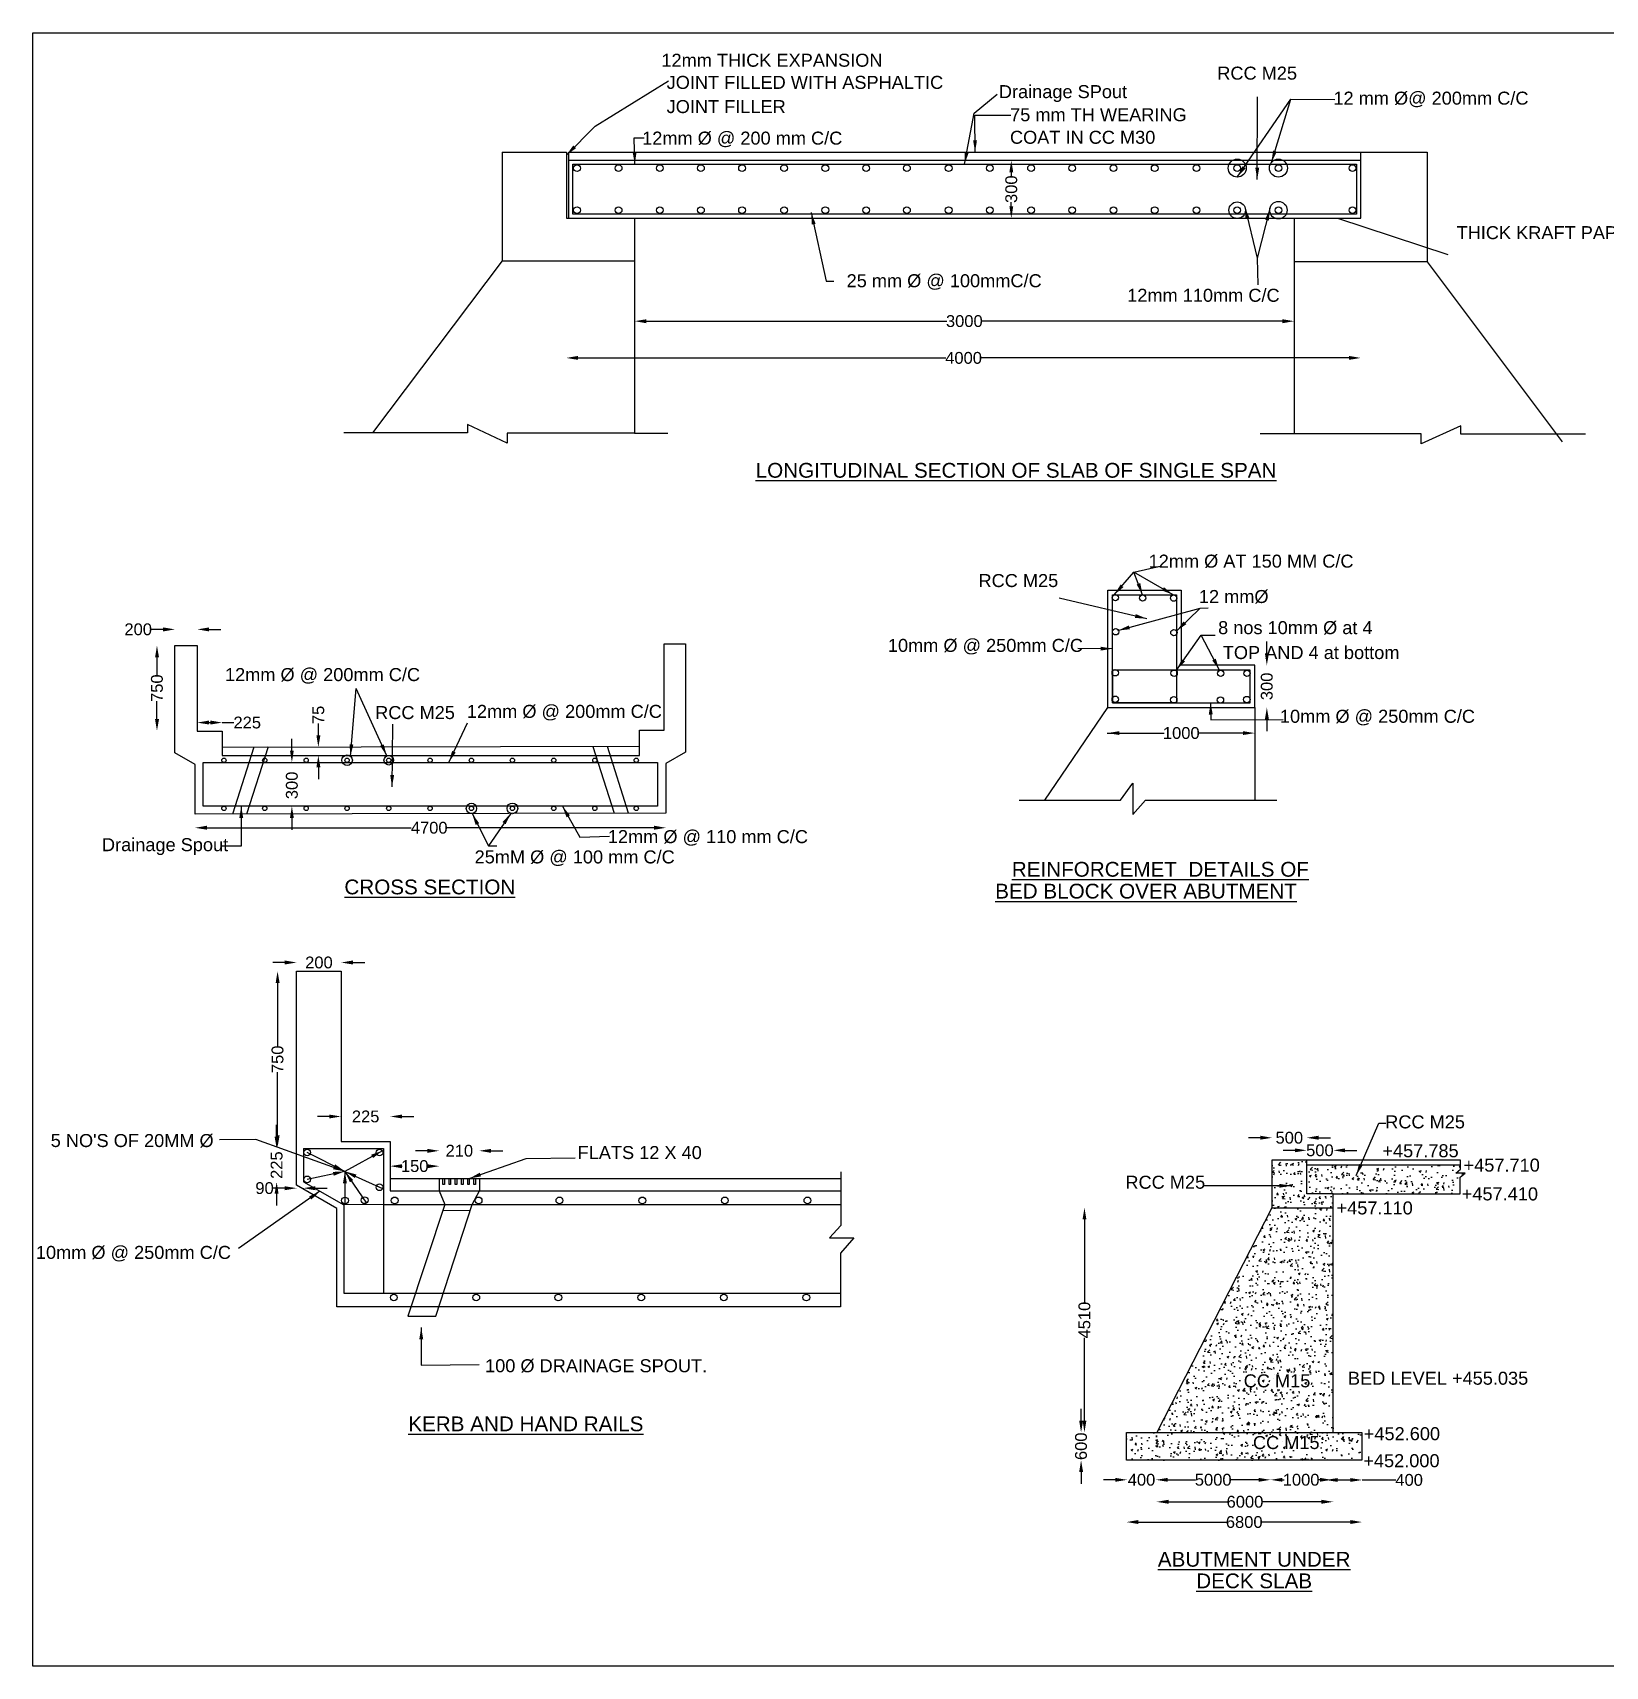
# Model space of a CAD drawing. Header units: millimetres. Extents: x 2141134 to 2157299, y 45615656 to 45626713.
# Drawn here: x 2141134 to 2151775, y 45615656 to 45626713 of the extents above; entities that cross this region are included whole.
import ezdxf

# ---------------------------------------------------------------- set-up
doc = ezdxf.new("R2010")
doc.units = ezdxf.units.MM
doc.header["$MEASUREMENT"] = 0
for name, color, linetype in [('DIMENSION', 7, 'Continuous'), ('DRAWING', 2, 'Continuous'), ('TEXT', 7, 'Continuous')]:
    doc.layers.add(name, color=color, linetype=linetype)
doc.styles.get("Standard").update_dxf_attribs({"font": 'arial.ttf', "height": 80})
doc.dimstyles.get("Standard").update_dxf_attribs({"dimtxt": 80, "dimasz": 80, "dimexe": 0.18, "dimexo": 0.0625, "dimgap": 0.09, "dimtad": 0, "dimdec": 0, "dimzin": 0, "dimdsep": 46, "dimtxsty": 'Standard', "dimcen": 0.09, "dimse1": 1, "dimse2": 1, "dimadec": 0, "dimazin": 0, "dimtfac": 1, "dimtdec": 0, "dimtofl": 0, "dimtmove": 0, "dimatfit": 3, "dimfxl": 1, "dimtolj": 1, "dimtzin": 0, "dimarcsym": 0})
pattern_1 = [(50, (0, 0), (143.45203652, -12.550427), [15, -165]), (355, (0, 0), (-27.7502667, 150.43842674), [12, -132]), (100.4514, (11.95, -1.05), (115.70187634, 137.8879084), [12.748038, -140.2284224]), (46.1842, (0, 40), (213.4482097, -33.1038029), [22.5, -247.5]), (96.6356, (17.79, 37.24), (186.9325411, 194.8235742), [19.1220576, -210.3426]), (351.1842, (0, 40), (186.932389, 194.8237202), [18, -198]), (21, (20, 30), (119.38141042, -80.52377813), [15, -165]), (326, (20, 30), (48.6630664, 145.030009), [12, -132]), (71.4514, (29.95, 23.29), (168.0445257, 64.50609934), [12.748038, -140.2284224]), (37.5, (0, 0), (2.431971063, 66.578770766), [0, -130.4, 0, -134, 0, -132.5]), (7.5, (0, 0), (52.61390749, 78.88234238), [0, -76.4, 0, -127.4, 0, -50.5]), (327.5, (-44.6, 0), (106.764487234, -4.51097435), [0, -50, 0, -156, 0, -207]), (317.5, (-64.6, 0), (116.63723387, 20.02099647), [0, -65, 0, -103.6, 0, -147])]

# ---------------------------------------------------------------- blocks, each defined once
blk = doc.blocks.new('*D54')
at = {"layer": 'Defpoints', "color": 0, "transparency": 16777216}
for p in [(2145207, 45625457), (2149670, 45625457), (2149670, 45624760)]:
    blk.add_point(p, dxfattribs=at)
at = {"layer": 'DIMENSION', "color": 0, "lineweight": -2, "transparency": 16777216}
for p, q in [((2145287, 45624760), (2147319, 45624760)), ((2149590, 45624760), (2147558, 45624760))]:
    blk.add_line(p, q, dxfattribs=at)
at = {"layer": 'DIMENSION', "color": 0, "transparency": 16777216}
for points in [[(2145287, 45624773), (2145287, 45624746), (2145207, 45624760)], [(2149590, 45624773), (2149590, 45624746), (2149670, 45624760)]]:
    blk.add_solid(points, dxfattribs=at)
at = {"layer": 'DIMENSION', "color": 0, "transparency": 16777216, "insert": (2147438, 45624760), "char_height": 80, "attachment_point": 5}
blk.add_mtext('\\A1;3000', dxfattribs=at)
blk = doc.blocks.new('*D55')
at = {"layer": 'Defpoints', "color": 0, "transparency": 16777216}
for p in [(2144745, 45625457), (2150120, 45625457), (2144745, 45624511)]:
    blk.add_point(p, dxfattribs=at)
at = {"layer": 'DIMENSION', "color": 0, "lineweight": -2, "transparency": 16777216}
for p, q in [((2144825, 45624511), (2147312, 45624511)), ((2150040, 45624511), (2147554, 45624511))]:
    blk.add_line(p, q, dxfattribs=at)
at = {"layer": 'DIMENSION', "color": 0, "transparency": 16777216}
for points in [[(2144825, 45624525), (2144825, 45624498), (2144745, 45624511)], [(2150040, 45624525), (2150040, 45624498), (2150120, 45624511)]]:
    blk.add_solid(points, dxfattribs=at)
at = {"layer": 'DIMENSION', "color": 0, "transparency": 16777216, "insert": (2147433, 45624511), "char_height": 80, "attachment_point": 5}
blk.add_mtext('\\A1;4000', dxfattribs=at)
blk = doc.blocks.new('*D56')
at = {"layer": 'Defpoints', "color": 0, "transparency": 16777216}
for p in [(2148407, 45622145), (2149404, 45622145), (2148407, 45621972)]:
    blk.add_point(p, dxfattribs=at)
at = {"layer": 'DIMENSION', "color": 0, "lineweight": -2, "transparency": 16777216}
for p, q in [((2148487, 45621972), (2148790, 45621972)), ((2149324, 45621972), (2149021, 45621972))]:
    blk.add_line(p, q, dxfattribs=at)
at = {"layer": 'DIMENSION', "color": 0, "transparency": 16777216}
for points in [[(2148487, 45621985), (2148487, 45621959), (2148407, 45621972)], [(2149324, 45621985), (2149324, 45621959), (2149404, 45621972)]]:
    blk.add_solid(points, dxfattribs=at)
at = {"layer": 'DIMENSION', "color": 0, "transparency": 16777216, "insert": (2148906, 45621972), "char_height": 80, "attachment_point": 5}
blk.add_mtext('\\A1;1000', dxfattribs=at)
blk = doc.blocks.new('*D57')
at = {"layer": 'Defpoints', "color": 0, "transparency": 16777216}
for p in [(2149404, 45622431), (2149404, 45622145), (2149485, 45622145)]:
    blk.add_point(p, dxfattribs=at)
at = {"layer": 'DIMENSION', "color": 0, "lineweight": -2, "transparency": 16777216}
for p, q in [((2149485, 45622511), (2149485, 45622591)), ((2149485, 45622065), (2149485, 45621985))]:
    blk.add_line(p, q, dxfattribs=at)
at = {"layer": 'DIMENSION', "color": 0, "transparency": 16777216}
for points in [[(2149472, 45622511), (2149499, 45622511), (2149485, 45622431)], [(2149472, 45622065), (2149499, 45622065), (2149485, 45622145)]]:
    blk.add_solid(points, dxfattribs=at)
at = {"layer": 'DIMENSION', "color": 0, "transparency": 16777216, "insert": (2149485, 45622288), "char_height": 80, "attachment_point": 5, "rotation": 90}
blk.add_mtext('\\A1;300', dxfattribs=at)
blk = doc.blocks.new('*D58')
at = {"layer": 'Defpoints', "color": 0, "transparency": 16777216}
for p in [(2142097, 45622674), (2142097, 45622564), (2142248, 45622564)]:
    blk.add_point(p, dxfattribs=at)
at = {"layer": 'DIMENSION', "color": 0, "lineweight": -2, "transparency": 16777216}
for p, q in [((2142017, 45622674), (2141937, 45622674)), ((2142328, 45622674), (2142408, 45622674))]:
    blk.add_line(p, q, dxfattribs=at)
at = {"layer": 'DIMENSION', "color": 0, "transparency": 16777216}
for points in [[(2142017, 45622687), (2142017, 45622660), (2142097, 45622674)], [(2142328, 45622687), (2142328, 45622660), (2142248, 45622674)]]:
    blk.add_solid(points, dxfattribs=at)
at = {"layer": 'DIMENSION', "color": 0, "transparency": 16777216, "insert": (2141848, 45622674), "char_height": 80, "attachment_point": 5}
blk.add_mtext('\\A1;200', dxfattribs=at)
blk = doc.blocks.new('*D59')
at = {"layer": 'Defpoints', "color": 0, "transparency": 16777216}
for p in [(2142097, 45622564), (2141975, 45621987), (2142097, 45621987)]:
    blk.add_point(p, dxfattribs=at)
at = {"layer": 'DIMENSION', "color": 0, "lineweight": -2, "transparency": 16777216}
for p, q in [((2141975, 45622484), (2141975, 45622364)), ((2141975, 45622067), (2141975, 45622188))]:
    blk.add_line(p, q, dxfattribs=at)
at = {"layer": 'DIMENSION', "color": 0, "transparency": 16777216}
for points in [[(2141962, 45622484), (2141989, 45622484), (2141975, 45622564)], [(2141962, 45622067), (2141989, 45622067), (2141975, 45621987)]]:
    blk.add_solid(points, dxfattribs=at)
at = {"layer": 'DIMENSION', "color": 0, "transparency": 16777216, "insert": (2141975, 45622276), "char_height": 80, "attachment_point": 5, "rotation": 90}
blk.add_mtext('\\A1;750', dxfattribs=at)
blk = doc.blocks.new('*D60')
at = {"layer": 'Defpoints', "color": 0, "transparency": 16777216}
for p in [(2142248, 45621984), (2142416, 45622043), (2142416, 45621984)]:
    blk.add_point(p, dxfattribs=at)
at = {"layer": 'DIMENSION', "color": 0, "lineweight": -2, "transparency": 16777216}
for p, q in [((2142328, 45622043), (2142336, 45622043)), ((2142416, 45622043), (2142496, 45622043))]:
    blk.add_line(p, q, dxfattribs=at)
at = {"layer": 'DIMENSION', "color": 0, "transparency": 16777216}
for points in [[(2142328, 45622057), (2142328, 45622030), (2142248, 45622043)], [(2142336, 45622057), (2142336, 45622030), (2142416, 45622043)]]:
    blk.add_solid(points, dxfattribs=at)
at = {"layer": 'DIMENSION', "color": 0, "transparency": 16777216, "insert": (2142586, 45622043), "char_height": 80, "attachment_point": 5}
blk.add_mtext('\\A1;225', dxfattribs=at)
blk = doc.blocks.new('*D61')
at = {"layer": 'Defpoints', "color": 0, "transparency": 16777216}
for p in [(2142288, 45621774), (2142288, 45621478), (2142888, 45621478)]:
    blk.add_point(p, dxfattribs=at)
at = {"layer": 'DIMENSION', "color": 0, "lineweight": -2, "transparency": 16777216}
for p, q in [((2142888, 45621854), (2142888, 45621934)), ((2142888, 45621398), (2142888, 45621318))]:
    blk.add_line(p, q, dxfattribs=at)
at = {"layer": 'DIMENSION', "color": 0, "transparency": 16777216}
for points in [[(2142875, 45621854), (2142901, 45621854), (2142888, 45621774)], [(2142875, 45621398), (2142901, 45621398), (2142888, 45621478)]]:
    blk.add_solid(points, dxfattribs=at)
at = {"layer": 'DIMENSION', "color": 0, "transparency": 16777216, "insert": (2142888, 45621618), "char_height": 80, "attachment_point": 5, "rotation": 90}
blk.add_mtext('\\A1;300', dxfattribs=at)
blk = doc.blocks.new('*D62')
at = {"layer": 'Defpoints', "color": 0, "transparency": 16777216}
for p in [(2142416, 45621877), (2143067, 45621877), (2142416, 45621820)]:
    blk.add_point(p, dxfattribs=at)
at = {"layer": 'DIMENSION', "color": 0, "lineweight": -2, "transparency": 16777216}
for p, q in [((2143067, 45621957), (2143067, 45622037)), ((2143067, 45621740), (2143067, 45621660))]:
    blk.add_line(p, q, dxfattribs=at)
at = {"layer": 'DIMENSION', "color": 0, "transparency": 16777216}
for points in [[(2143054, 45621957), (2143081, 45621957), (2143067, 45621877)], [(2143054, 45621740), (2143081, 45621740), (2143067, 45621820)]]:
    blk.add_solid(points, dxfattribs=at)
at = {"layer": 'DIMENSION', "color": 0, "transparency": 16777216, "insert": (2143067, 45622095), "char_height": 80, "attachment_point": 5, "rotation": 90}
blk.add_mtext('\\A1;75', dxfattribs=at)
blk = doc.blocks.new('*D63')
at = {"layer": 'Defpoints', "color": 0, "transparency": 16777216}
for p in [(2142233, 45621423), (2145419, 45621431), (2145419, 45621331)]:
    blk.add_point(p, dxfattribs=at)
at = {"layer": 'DIMENSION', "color": 0, "lineweight": -2, "transparency": 16777216}
for p, q in [((2142313, 45621331), (2143696, 45621331)), ((2145339, 45621331), (2143938, 45621331))]:
    blk.add_line(p, q, dxfattribs=at)
at = {"layer": 'DIMENSION', "color": 0, "transparency": 16777216}
for points in [[(2142313, 45621345), (2142313, 45621318), (2142233, 45621331)], [(2145339, 45621345), (2145339, 45621318), (2145419, 45621331)]]:
    blk.add_solid(points, dxfattribs=at)
at = {"layer": 'DIMENSION', "color": 0, "transparency": 16777216, "insert": (2143817, 45621331), "char_height": 80, "attachment_point": 5}
blk.add_mtext('\\A1;4700', dxfattribs=at)
blk = doc.blocks.new('*D64')
at = {"layer": 'Defpoints', "color": 0, "transparency": 16777216}
for p in [(2142920, 45620419), (2142920, 45620360), (2143221, 45620360)]:
    blk.add_point(p, dxfattribs=at)
at = {"layer": 'DIMENSION', "color": 0, "lineweight": -2, "transparency": 16777216}
for p, q in [((2142840, 45620419), (2142760, 45620419)), ((2143301, 45620419), (2143381, 45620419))]:
    blk.add_line(p, q, dxfattribs=at)
at = {"layer": 'DIMENSION', "color": 0, "transparency": 16777216}
for points in [[(2142840, 45620433), (2142840, 45620406), (2142920, 45620419)], [(2143301, 45620433), (2143301, 45620406), (2143221, 45620419)]]:
    blk.add_solid(points, dxfattribs=at)
at = {"layer": 'DIMENSION', "color": 0, "transparency": 16777216, "insert": (2143071, 45620419), "char_height": 80, "attachment_point": 5}
blk.add_mtext('\\A1;200', dxfattribs=at)
blk = doc.blocks.new('*D65')
at = {"layer": 'Defpoints', "color": 0, "transparency": 16777216}
for p in [(2142920, 45620360), (2142791, 45619169), (2142920, 45619169)]:
    blk.add_point(p, dxfattribs=at)
at = {"layer": 'DIMENSION', "color": 0, "lineweight": -2, "transparency": 16777216}
for p, q in [((2142791, 45620280), (2142791, 45619852)), ((2142791, 45619249), (2142791, 45619676))]:
    blk.add_line(p, q, dxfattribs=at)
at = {"layer": 'DIMENSION', "color": 0, "transparency": 16777216}
for points in [[(2142778, 45620280), (2142805, 45620280), (2142791, 45620360)], [(2142778, 45619249), (2142805, 45619249), (2142791, 45619169)]]:
    blk.add_solid(points, dxfattribs=at)
at = {"layer": 'DIMENSION', "color": 0, "transparency": 16777216, "insert": (2142791, 45619764), "char_height": 80, "attachment_point": 5, "rotation": 90}
blk.add_mtext('\\A1;750', dxfattribs=at)
blk = doc.blocks.new('*D66')
at = {"layer": 'Defpoints', "color": 0, "transparency": 16777216}
for p in [(2143553, 45619377), (2143221, 45619207), (2143553, 45619207)]:
    blk.add_point(p, dxfattribs=at)
at = {"layer": 'DIMENSION', "color": 0, "lineweight": -2, "transparency": 16777216}
for p, q in [((2143141, 45619377), (2143061, 45619377)), ((2143633, 45619377), (2143713, 45619377))]:
    blk.add_line(p, q, dxfattribs=at)
at = {"layer": 'DIMENSION', "color": 0, "transparency": 16777216}
for points in [[(2143141, 45619390), (2143141, 45619364), (2143221, 45619377)], [(2143633, 45619390), (2143633, 45619364), (2143553, 45619377)]]:
    blk.add_solid(points, dxfattribs=at)
at = {"layer": 'DIMENSION', "color": 0, "transparency": 16777216, "insert": (2143387, 45619377), "char_height": 80, "attachment_point": 5}
blk.add_mtext('\\A1;225', dxfattribs=at)
blk = doc.blocks.new('*D67')
at = {"layer": 'Defpoints', "color": 0, "transparency": 16777216}
for p in [(2142966, 45619161), (2142785, 45618934), (2142966, 45618934)]:
    blk.add_point(p, dxfattribs=at)
at = {"layer": 'DIMENSION', "color": 0, "lineweight": -2, "transparency": 16777216}
for p, q in [((2142785, 45619241), (2142785, 45619321)), ((2142785, 45618854), (2142785, 45618774))]:
    blk.add_line(p, q, dxfattribs=at)
at = {"layer": 'DIMENSION', "color": 0, "transparency": 16777216}
for points in [[(2142771, 45619241), (2142798, 45619241), (2142785, 45619161)], [(2142771, 45618854), (2142798, 45618854), (2142785, 45618934)]]:
    blk.add_solid(points, dxfattribs=at)
at = {"layer": 'DIMENSION', "color": 0, "transparency": 16777216, "insert": (2142785, 45619048), "char_height": 80, "attachment_point": 5, "rotation": 90}
blk.add_mtext('\\A1;225', dxfattribs=at)
blk = doc.blocks.new('*D68')
at = {"layer": 'Defpoints', "color": 0, "transparency": 16777216}
for p in [(2142920, 45618934), (2142920, 45618892), (2142966, 45618934)]:
    blk.add_point(p, dxfattribs=at)
at = {"layer": 'DIMENSION', "color": 0, "lineweight": -2, "transparency": 16777216}
for p, q in [((2142840, 45618892), (2142760, 45618892)), ((2143046, 45618892), (2143126, 45618892))]:
    blk.add_line(p, q, dxfattribs=at)
at = {"layer": 'DIMENSION', "color": 0, "transparency": 16777216}
for points in [[(2142840, 45618905), (2142840, 45618878), (2142920, 45618892)], [(2143046, 45618905), (2143046, 45618878), (2142966, 45618892)]]:
    blk.add_solid(points, dxfattribs=at)
at = {"layer": 'DIMENSION', "color": 0, "transparency": 16777216, "insert": (2142703, 45618892), "char_height": 80, "attachment_point": 5}
blk.add_mtext('\\A1;90', dxfattribs=at)
blk = doc.blocks.new('*D69')
at = {"layer": 'Defpoints', "color": 0, "transparency": 16777216}
for p in [(2144156, 45619145), (2143885, 45618958), (2144156, 45618958)]:
    blk.add_point(p, dxfattribs=at)
at = {"layer": 'DIMENSION', "color": 0, "lineweight": -2, "transparency": 16777216}
for p, q in [((2143805, 45619145), (2143725, 45619145)), ((2144236, 45619145), (2144316, 45619145))]:
    blk.add_line(p, q, dxfattribs=at)
at = {"layer": 'DIMENSION', "color": 0, "transparency": 16777216}
for points in [[(2143805, 45619158), (2143805, 45619131), (2143885, 45619145)], [(2144236, 45619158), (2144236, 45619131), (2144156, 45619145)]]:
    blk.add_solid(points, dxfattribs=at)
at = {"layer": 'DIMENSION', "color": 0, "transparency": 16777216, "insert": (2144021, 45619145), "char_height": 80, "attachment_point": 5}
blk.add_mtext('\\A1;210', dxfattribs=at)
blk = doc.blocks.new('*D70')
at = {"layer": 'Defpoints', "color": 0, "transparency": 16777216}
for p in [(2143553, 45619041), (2143553, 45618958), (2143885, 45618958)]:
    blk.add_point(p, dxfattribs=at)
at = {"layer": 'DIMENSION', "color": 0, "lineweight": -2, "transparency": 16777216}
for p, q in [((2143633, 45619041), (2143635, 45619041)), ((2143805, 45619041), (2143804, 45619041))]:
    blk.add_line(p, q, dxfattribs=at)
at = {"layer": 'DIMENSION', "color": 0, "transparency": 16777216}
for points in [[(2143633, 45619054), (2143633, 45619027), (2143553, 45619041)], [(2143805, 45619054), (2143805, 45619027), (2143885, 45619041)]]:
    blk.add_solid(points, dxfattribs=at)
at = {"layer": 'DIMENSION', "color": 0, "transparency": 16777216, "insert": (2143719, 45619041), "char_height": 80, "attachment_point": 5}
blk.add_mtext('\\A1;150', dxfattribs=at)
blk = doc.blocks.new('*D71')
at = {"layer": 'Defpoints', "color": 0, "transparency": 16777216}
for p in [(2149520, 45619233), (2149520, 45619081), (2149755, 45619081)]:
    blk.add_point(p, dxfattribs=at)
at = {"layer": 'DIMENSION', "color": 0, "lineweight": -2, "transparency": 16777216}
for p, q in [((2149440, 45619233), (2149360, 45619233)), ((2149835, 45619233), (2149915, 45619233))]:
    blk.add_line(p, q, dxfattribs=at)
at = {"layer": 'DIMENSION', "color": 0, "transparency": 16777216}
for points in [[(2149440, 45619247), (2149440, 45619220), (2149520, 45619233)], [(2149835, 45619247), (2149835, 45619220), (2149755, 45619233)]]:
    blk.add_solid(points, dxfattribs=at)
at = {"layer": 'DIMENSION', "color": 0, "transparency": 16777216, "insert": (2149637, 45619233), "char_height": 80, "attachment_point": 5}
blk.add_mtext('\\A1;500', dxfattribs=at)
blk = doc.blocks.new('*D72')
at = {"layer": 'Defpoints', "color": 0, "transparency": 16777216}
for p in [(2149934, 45619148), (2149755, 45618853), (2149934, 45618853)]:
    blk.add_point(p, dxfattribs=at)
at = {"layer": 'DIMENSION', "color": 0, "lineweight": -2, "transparency": 16777216}
for p, q in [((2149675, 45619148), (2149595, 45619148)), ((2150014, 45619148), (2150094, 45619148))]:
    blk.add_line(p, q, dxfattribs=at)
at = {"layer": 'DIMENSION', "color": 0, "transparency": 16777216}
for points in [[(2149675, 45619161), (2149675, 45619135), (2149755, 45619148)], [(2150014, 45619161), (2150014, 45619135), (2149934, 45619148)]]:
    blk.add_solid(points, dxfattribs=at)
at = {"layer": 'DIMENSION', "color": 0, "transparency": 16777216, "insert": (2149844, 45619148), "char_height": 80, "attachment_point": 5}
blk.add_mtext('\\A1;500', dxfattribs=at)
blk = doc.blocks.new('*D73')
at = {"layer": 'Defpoints', "color": 0, "transparency": 16777216}
for p in [(2149520, 45618760), (2148251, 45617239), (2149520, 45617239)]:
    blk.add_point(p, dxfattribs=at)
at = {"layer": 'DIMENSION', "color": 0, "lineweight": -2, "transparency": 16777216}
for p, q in [((2148251, 45618680), (2148251, 45618120)), ((2148251, 45617319), (2148251, 45617878))]:
    blk.add_line(p, q, dxfattribs=at)
at = {"layer": 'DIMENSION', "color": 0, "transparency": 16777216}
for points in [[(2148238, 45618680), (2148264, 45618680), (2148251, 45618760)], [(2148238, 45617319), (2148264, 45617319), (2148251, 45617239)]]:
    blk.add_solid(points, dxfattribs=at)
at = {"layer": 'DIMENSION', "color": 0, "transparency": 16777216, "insert": (2148251, 45617999), "char_height": 80, "attachment_point": 5, "rotation": 90}
blk.add_mtext('\\A1;4510', dxfattribs=at)
blk = doc.blocks.new('*D74')
at = {"layer": 'Defpoints', "color": 0, "transparency": 16777216}
for p in [(2148536, 45617239), (2148228, 45617050), (2148536, 45617050)]:
    blk.add_point(p, dxfattribs=at)
at = {"layer": 'DIMENSION', "color": 0, "lineweight": -2, "transparency": 16777216}
for p, q in [((2148228, 45617319), (2148228, 45617399)), ((2148228, 45616970), (2148228, 45616890))]:
    blk.add_line(p, q, dxfattribs=at)
at = {"layer": 'DIMENSION', "color": 0, "transparency": 16777216}
for points in [[(2148215, 45617319), (2148242, 45617319), (2148228, 45617239)], [(2148215, 45616970), (2148242, 45616970), (2148228, 45617050)]]:
    blk.add_solid(points, dxfattribs=at)
at = {"layer": 'DIMENSION', "color": 0, "transparency": 16777216, "insert": (2148228, 45617145), "char_height": 80, "attachment_point": 5, "rotation": 90}
blk.add_mtext('\\A1;600', dxfattribs=at)
blk = doc.blocks.new('*D75')
at = {"layer": 'Defpoints', "color": 0, "transparency": 16777216}
for p in [(2148734, 45616913), (2149510, 45616918), (2149510, 45616912)]:
    blk.add_point(p, dxfattribs=at)
at = {"layer": 'DIMENSION', "color": 0, "lineweight": -2, "transparency": 16777216}
for p, q in [((2148814, 45616918), (2149003, 45616918)), ((2149430, 45616918), (2149241, 45616918))]:
    blk.add_line(p, q, dxfattribs=at)
at = {"layer": 'DIMENSION', "color": 0, "transparency": 16777216}
for points in [[(2148814, 45616931), (2148814, 45616905), (2148734, 45616918)], [(2149430, 45616931), (2149430, 45616905), (2149510, 45616918)]]:
    blk.add_solid(points, dxfattribs=at)
at = {"layer": 'DIMENSION', "color": 0, "transparency": 16777216, "insert": (2149122, 45616918), "char_height": 80, "attachment_point": 5}
blk.add_mtext('\\A1;5000', dxfattribs=at)
blk = doc.blocks.new('*D76')
at = {"layer": 'Defpoints', "color": 0, "transparency": 16777216}
for p in [(2149510, 45616918), (2149924, 45616918), (2149924, 45616915)]:
    blk.add_point(p, dxfattribs=at)
at = {"layer": 'DIMENSION', "color": 0, "lineweight": -2, "transparency": 16777216}
for p, q in [((2149590, 45616918), (2149602, 45616918)), ((2149844, 45616918), (2149833, 45616918))]:
    blk.add_line(p, q, dxfattribs=at)
at = {"layer": 'DIMENSION', "color": 0, "transparency": 16777216}
for points in [[(2149590, 45616931), (2149590, 45616905), (2149510, 45616918)], [(2149844, 45616931), (2149844, 45616905), (2149924, 45616918)]]:
    blk.add_solid(points, dxfattribs=at)
at = {"layer": 'DIMENSION', "color": 0, "transparency": 16777216, "insert": (2149717, 45616918), "char_height": 80, "attachment_point": 5}
blk.add_mtext('\\A1;1000', dxfattribs=at)
blk = doc.blocks.new('*D77')
at = {"layer": 'Defpoints', "color": 0, "transparency": 16777216}
for p in [(2149884, 45616911), (2150130, 45616917), (2150130, 45616915)]:
    blk.add_point(p, dxfattribs=at)
at = {"layer": 'DIMENSION', "color": 0, "lineweight": -2, "transparency": 16777216}
for p, q in [((2149964, 45616917), (2150050, 45616917)), ((2150130, 45616917), (2150358, 45616917))]:
    blk.add_line(p, q, dxfattribs=at)
at = {"layer": 'DIMENSION', "color": 0, "transparency": 16777216}
for points in [[(2149964, 45616930), (2149964, 45616904), (2149884, 45616917)], [(2150050, 45616930), (2150050, 45616904), (2150130, 45616917)]]:
    blk.add_solid(points, dxfattribs=at)
at = {"layer": 'DIMENSION', "color": 0, "transparency": 16777216, "insert": (2150448, 45616917), "char_height": 80, "attachment_point": 5}
blk.add_mtext('\\A1;400', dxfattribs=at)
blk = doc.blocks.new('*D78')
at = {"layer": 'Defpoints', "color": 0, "transparency": 16777216}
for p in [(2148740, 45617239), (2149934, 45617239), (2149934, 45616769)]:
    blk.add_point(p, dxfattribs=at)
at = {"layer": 'DIMENSION', "color": 0, "lineweight": -2, "transparency": 16777216}
for p, q in [((2148820, 45616769), (2149218, 45616769)), ((2149854, 45616769), (2149457, 45616769))]:
    blk.add_line(p, q, dxfattribs=at)
at = {"layer": 'DIMENSION', "color": 0, "transparency": 16777216}
for points in [[(2148820, 45616783), (2148820, 45616756), (2148740, 45616769)], [(2149854, 45616783), (2149854, 45616756), (2149934, 45616769)]]:
    blk.add_solid(points, dxfattribs=at)
at = {"layer": 'DIMENSION', "color": 0, "transparency": 16777216, "insert": (2149337, 45616769), "char_height": 80, "attachment_point": 5}
blk.add_mtext('\\A1;6000', dxfattribs=at)
blk = doc.blocks.new('*D79')
at = {"layer": 'Defpoints', "color": 0, "transparency": 16777216}
for p in [(2148536, 45617050), (2150129, 45617050), (2148536, 45616632)]:
    blk.add_point(p, dxfattribs=at)
at = {"layer": 'DIMENSION', "color": 0, "lineweight": -2, "transparency": 16777216}
for p, q in [((2148616, 45616632), (2149212, 45616632)), ((2150049, 45616632), (2149452, 45616632))]:
    blk.add_line(p, q, dxfattribs=at)
at = {"layer": 'DIMENSION', "color": 0, "transparency": 16777216}
for points in [[(2148616, 45616646), (2148616, 45616619), (2148536, 45616632)], [(2150049, 45616646), (2150049, 45616619), (2150129, 45616632)]]:
    blk.add_solid(points, dxfattribs=at)
at = {"layer": 'DIMENSION', "color": 0, "transparency": 16777216, "insert": (2149332, 45616632), "char_height": 80, "attachment_point": 5}
blk.add_mtext('\\A1;6800', dxfattribs=at)
blk = doc.blocks.new('*D80')
at = {"layer": 'Defpoints', "color": 0, "transparency": 16777216}
for p in [(2147756, 45625848), (2147756, 45625457), (2147756, 45625457)]:
    blk.add_point(p, dxfattribs=at)
at = {"layer": 'DIMENSION', "color": 0, "lineweight": -2, "transparency": 16777216}
for p, q in [((2147756, 45625768), (2147756, 45625741)), ((2147756, 45625537), (2147756, 45625565))]:
    blk.add_line(p, q, dxfattribs=at)
at = {"layer": 'DIMENSION', "color": 0, "transparency": 16777216}
for points in [[(2147743, 45625768), (2147769, 45625768), (2147756, 45625848)], [(2147743, 45625537), (2147769, 45625537), (2147756, 45625457)]]:
    blk.add_solid(points, dxfattribs=at)
at = {"layer": 'DIMENSION', "color": 0, "transparency": 16777216, "insert": (2147756, 45625653), "char_height": 80, "attachment_point": 5, "rotation": 90}
blk.add_mtext('\\A1;300', dxfattribs=at)
blk = doc.blocks.new('*D81')
at = {"layer": 'Defpoints', "color": 0, "transparency": 16777216}
for p in [(2148540, 45616919), (2148540, 45616918), (2148734, 45616918)]:
    blk.add_point(p, dxfattribs=at)
at = {"layer": 'DRAWING', "color": 0, "lineweight": -2, "transparency": 16777216}
for p, q in [((2148460, 45616918), (2148380, 45616918)), ((2148814, 45616918), (2148894, 45616918))]:
    blk.add_line(p, q, dxfattribs=at)
at = {"layer": 'DRAWING', "color": 0, "transparency": 16777216}
for points in [[(2148460, 45616931), (2148460, 45616905), (2148540, 45616918)], [(2148814, 45616931), (2148814, 45616905), (2148734, 45616918)]]:
    blk.add_solid(points, dxfattribs=at)
at = {"layer": 'DRAWING', "color": 0, "transparency": 16777216, "insert": (2148637, 45616918), "char_height": 80, "attachment_point": 5}
blk.add_mtext('\\A1;400', dxfattribs=at)

msp = doc.modelspace()

# ---------------------------------------------------------------- hatches: boundary and pattern name
at = {"layer": 'DRAWING'}
h = msp.add_hatch(dxfattribs=at)
h.set_pattern_fill('AR-CONC', color=0, scale=20, style=0)
h.set_pattern_definition(pattern_1)
h.paths.add_polyline_path([(2150827.4, 45618993.7), (2150762.8, 45618993.7), (2150794.5, 45619019.5), (2150794.5, 45619050.7), (2149754.9, 45619050.7), (2149754.9, 45618853.3), (2149933.9, 45618853.3), (2150793.1, 45618853.3), (2150793.1, 45618966.3)])
h.paths.add_polyline_path([(2149754.9, 45619081.4), (2149519.6, 45619081.4), (2149519.6, 45618759.5), (2149933.9, 45618759.5), (2149933.9, 45618853.3), (2149754.9, 45618853.3)])
h.paths.add_polyline_path([(2149933.9, 45618759.5), (2149519.6, 45618759.5), (2148740.4, 45617239.3), (2149933.9, 45617239.3)])
h = msp.add_hatch(dxfattribs=at)
h.set_pattern_fill('AR-CONC', color=0, scale=20, style=0)
h.set_pattern_definition(pattern_1)
h.paths.add_polyline_path([(2150128.6, 45617239.3), (2148535.6, 45617239.3), (2148535.6, 45617050), (2150128.6, 45617050)])

# ---------------------------------------------------------------- linework, layer by layer
at = {"layer": 'DRAWING', "color": 0}
for points in [[(2157298.8, 45615655.7), (2141134.1, 45615655.7), (2141134.1, 45626712.6), (2157298.8, 45626712.6)], [(2144788.4, 45625823.6), (2150091.3, 45625823.6), (2150091.3, 45625483.1), (2144788.4, 45625483.1)], [(2148439.8, 45622908.2), (2148874.2, 45622908.2), (2148874.2, 45622177.8), (2148439.8, 45622177.8)], [(2148439.8, 45622177.8), (2149371.6, 45622177.8), (2149371.6, 45622398.8), (2148439.8, 45622398.8)], [(2142288.3, 45621773.7), (2145361.5, 45621773.7), (2145361.5, 45621478.3), (2142288.3, 45621478.3)], [(2143909.9, 45618957.6), (2143920.2, 45618957.6), (2143920.2, 45618915.7), (2143909.9, 45618915.7)], [(2143951.7, 45618957.6), (2143962, 45618957.6), (2143962, 45618915.7), (2143951.7, 45618915.7)], [(2143993.7, 45618957.6), (2144004.1, 45618957.6), (2144004.1, 45618915.7), (2143993.7, 45618915.7)], [(2144035.8, 45618957.6), (2144046.2, 45618957.6), (2144046.2, 45618915.7), (2144035.8, 45618915.7)], [(2144078.3, 45618957.6), (2144088.6, 45618957.6), (2144088.6, 45618915.7), (2144078.3, 45618915.7)], [(2144119.1, 45618957.6), (2144129.4, 45618957.6), (2144129.4, 45618915.7), (2144119.1, 45618915.7)], [(2148535.6, 45617239.3), (2150128.6, 45617239.3), (2150128.6, 45617050), (2148535.6, 45617050)]]:
    msp.add_lwpolyline(points, close=True, dxfattribs=at)
for points in [[(2144311, 45625904.8), (2144311, 45625168.6), (2143433.5, 45624005)], [(2144311, 45625904.8), (2144745.3, 45625904.8), (2144745.3, 45625457.4), (2150120.1, 45625457.4)], [(2144760.1, 45625904.8), (2144760.1, 45625457.4)], [(2144760.1, 45625904.8), (2150570.8, 45625904.8), (2150570.8, 45625160.8), (2151482.9, 45623942.7)], [(2150120.1, 45625848.4), (2144760.1, 45625848.4)], [(2150120.1, 45625457.4), (2150120.1, 45625904.8)], [(2145206.6, 45625457.4), (2145206.6, 45624001.4), (2145431, 45624001.4)], [(2149670, 45625457.4), (2149670, 45623996.8)], [(2149963.5, 45625457.4), (2150709.8, 45625211.5)], [(2144311, 45625168.6), (2145206.6, 45625168.6)], [(2150570.8, 45625160.8), (2149670, 45625160.8)], [(2145206.6, 45624001.4), (2144344, 45624001.4), (2144344, 45623933.4), (2144077.2, 45624059.7), (2144077.2, 45624005), (2143239.6, 45624005)], [(2151640.3, 45623994.3), (2150797.3, 45623994.3), (2150797.3, 45624051.9), (2150529.4, 45623928.8), (2150529.4, 45623996.8), (2149440.8, 45623996.8)], [(2148408.6, 45622431.2), (2148408.6, 45622939.4), (2148905.4, 45622939.4), (2148905.4, 45622431.2)], [(2142232.6, 45621422.8), (2142232.6, 45621758.6), (2142097, 45621838.2), (2142097, 45622564), (2142248, 45622564), (2142248, 45621984.3), (2142416.2, 45621984.3), (2142416.2, 45621820.4), (2145239.5, 45621820.4), (2145239.5, 45621992), (2145407, 45621992), (2145407, 45622576.3), (2145552.4, 45622576.3), (2145552.4, 45621843.7), (2145418.6, 45621766.1), (2145418.6, 45621431), (2142232.6, 45621422.8)], [(2148408.6, 45622431.2), (2148407.4, 45622431.2), (2148407.4, 45622145.4), (2149404, 45622145.4), (2149404, 45622431.2), (2148905.4, 45622431.2)], [(2148407.4, 45622145.4), (2147980.6, 45621517.9)], [(2149404, 45622145.4), (2149404, 45621518.1)], [(2148404, 45621972), (2148476.3, 45621972)], [(2142416.2, 45621877.4), (2145239.5, 45621882.7)], [(2142630.5, 45621877.8), (2142485.6, 45621423.4)], [(2142726.9, 45621878), (2142579.9, 45621423.7)], [(2144925.2, 45621882.1), (2145069, 45621430.1)], [(2145165.5, 45621430.3), (2145022.6, 45621882.3)], [(2147809.6, 45621517.9), (2148495, 45621517.9), (2148577.6, 45621632.2), (2148577.6, 45621422), (2148664.8, 45621518.1), (2149553.6, 45621518.1)], [(2146603.3, 45619003.1), (2146603.3, 45618640), (2146525.6, 45618554.8), (2146689.7, 45618554.8), (2146600.2, 45618452.8), (2146600.2, 45618087.9), (2143193.1, 45618087.9), (2143193.1, 45618753.6), (2142919.9, 45618912.9), (2142919.9, 45620359.7), (2143221.3, 45620359.7), (2143221.3, 45619206.7), (2143553.3, 45619206.7), (2143553.3, 45618873.6), (2146603.3, 45618873.6)], [(2142965.8, 45619161.3), (2143507.6, 45619161.3), (2143507.6, 45618781.6), (2146603.3, 45618781.6)], [(2142965.8, 45619161.3), (2142965.8, 45618934.3), (2143239.6, 45618780.1), (2143239.6, 45618180.7), (2146600.2, 45618180.7)], [(2149933.9, 45617239.3), (2149933.9, 45618853.3), (2150793.1, 45618853.3), (2150793.1, 45618966.3), (2150827.4, 45618993.7), (2150762.8, 45618993.7), (2150794.5, 45619019.5), (2150794.5, 45619081.4), (2149519.6, 45619081.4), (2149519.6, 45618759.5), (2148740.4, 45617239.3)], [(2149933.9, 45618853.3), (2149754.9, 45618853.3), (2149754.9, 45619081.4)], [(2149754.9, 45619050.7), (2150794.5, 45619050.7)], [(2143553.3, 45618957.6), (2146603.3, 45618957.6)], [(2143885.1, 45618873.6), (2143921.8, 45618781.6), (2143671.7, 45618026.1), (2143862.9, 45618026.1), (2144108.1, 45618781.6), (2144156.4, 45618873.6)], [(2143885.1, 45618957.6), (2143885.1, 45618873.6)], [(2144156.4, 45618957.6), (2144156.4, 45618873.6)], [(2143507.6, 45618781.6), (2143239.6, 45618780.1)], [(2143507.6, 45618780.1), (2143507.6, 45618180.7)], [(2149519.6, 45618759.5), (2149933.9, 45618759.5)], [(2143908.8, 45618742.1), (2144094.8, 45618740.6)]]:
    msp.add_lwpolyline(points, dxfattribs=at)
for centre, radius in [((2149284.6, 45625796.1), 61.1), ((2149563.7, 45625796.1), 61.1), ((2144817.3, 45625796.1), 22.7), ((2145098.6, 45625796.1), 22.7), ((2145377.6, 45625796.1), 22.7), ((2145656, 45625796.1), 22.7), ((2145933.9, 45625796.1), 22.7), ((2146218.3, 45625796.1), 22.7), ((2146497.5, 45625796.1), 22.7), ((2146773.5, 45625796.1), 22.7), ((2147049.9, 45625796.1), 22.7), ((2147332, 45625796.1), 22.7), ((2147610.6, 45625796.1), 22.7), ((2147889.7, 45625796.1), 22.7), ((2148167.7, 45625796.1), 22.7), ((2148447.5, 45625796.1), 22.7), ((2148726.2, 45625796.1), 22.7), ((2149009.1, 45625796.1), 22.7), ((2149284.6, 45625796.1), 22.7), ((2149563.7, 45625796.1), 22.7), ((2150064.6, 45625796.1), 22.7), ((2144817.3, 45625511.1), 22.7), ((2145098.6, 45625511.1), 22.7), ((2145377.6, 45625511.1), 22.7), ((2145656, 45625511.1), 22.7), ((2145933.9, 45625511.1), 22.7), ((2146218.3, 45625511.1), 22.7), ((2146497.5, 45625511.1), 22.7), ((2146773.5, 45625511.1), 22.7), ((2147049.9, 45625511.1), 22.7), ((2147332, 45625511.1), 22.7), ((2147610.6, 45625511.1), 22.7), ((2147889.7, 45625511.1), 22.7), ((2148167.7, 45625511.1), 22.7), ((2148447.5, 45625511.1), 22.7), ((2148726.2, 45625511.1), 22.7), ((2149009.1, 45625511.1), 22.7), ((2149284.6, 45625511.1), 55.9), ((2149284.6, 45625511.1), 22.7), ((2149563.7, 45625511.1), 58.9), ((2149563.7, 45625511.1), 22.7), ((2150064.6, 45625511.1), 22.7), ((2148460.3, 45622888.4), 21.5), ((2148644.4, 45622886.3), 21.5), ((2148854.3, 45622885.7), 21.5), ((2148462.4, 45622657.5), 21.5), ((2148856.3, 45622651.7), 21.5), ((2148459.3, 45622380.2), 21.5), ((2148857.6, 45622377.4), 21.5), ((2149172.9, 45622376.6), 21.5), ((2149350.6, 45622376.6), 21.5), ((2148459.3, 45622201), 21.5), ((2148855.2, 45622197.3), 21.5), ((2149171.1, 45622195.5), 21.5), ((2149349.7, 45622199.1), 21.5), ((2142428.3, 45621788.3), 14.5), ((2142704.7, 45621788.3), 14.5), ((2142984.7, 45621788.3), 14.5), ((2143261.6, 45621788.3), 35.5), ((2143261.6, 45621788.3), 14.5), ((2143543.7, 45621788.3), 32.5), ((2143543.7, 45621788.3), 14.5), ((2143822.8, 45621788.3), 14.5), ((2144103.1, 45621788.3), 14.5), ((2144380.1, 45621788.3), 14.5), ((2144660, 45621788.3), 14.5), ((2144937.8, 45621788.3), 14.5), ((2145218.2, 45621788.3), 14.5), ((2142428.3, 45621462.4), 14.5), ((2142704.7, 45621462.4), 14.5), ((2142984.7, 45621462.4), 14.5), ((2143261.6, 45621462.4), 14.5), ((2143543.7, 45621462.4), 14.5), ((2143822.8, 45621462.4), 14.5), ((2144103.1, 45621462.4), 35), ((2144103.1, 45621462.4), 14.5), ((2144380.1, 45621462.4), 35.9), ((2144380.1, 45621462.4), 14.5), ((2144660, 45621462.4), 14.5), ((2144937.8, 45621462.4), 14.5), ((2145218.2, 45621462.4), 14.5), ((2142991.5, 45619133.6), 22.9), ((2143481.2, 45619133.6), 22.9), ((2142991.5, 45618951.1), 22.9), ((2143481.2, 45618898.3), 22.9), ((2143247.3, 45618807.8), 22.9), ((2143380.3, 45618810.1), 22.9), ((2143583.4, 45618809.2), 22.9), ((2144151.5, 45618809.2), 22.9), ((2144698.2, 45618809.2), 22.9), ((2145259.2, 45618809.2), 22.9), ((2145817.8, 45618809.2), 22.9), ((2146376.4, 45618809.2), 22.9), ((2143577.5, 45618152.2), 22.9), ((2144135.6, 45618152.2), 22.9), ((2144690.9, 45618152.2), 22.9), ((2145252, 45618152.2), 22.9), ((2145810.5, 45618152.2), 22.9), ((2146369.1, 45618152.2), 22.9)]:
    msp.add_circle(centre, radius, dxfattribs=at)

# ---------------------------------------------------------------- texts
at = {"layer": 'TEXT', "color": 0}
for s, height, p in [('12mm THICK EXPANSION', 88, (2145388.4, 45626482)), ('RCC M25', 88, (2149149.8, 45626394.6)), ('JOINT FILLED WITH ASPHALTIC', 88, (2145423.8, 45626332.2)), ('Drainage SPout', 88, (2147671.8, 45626269.5)), ('12 mm Ø@ 200mm C/C', 88, (2149935.6, 45626225.4)), ('JOINT FILLER', 88, (2145423.8, 45626168.4)), ('75 mm TH WEARING ', 88, (2147747.8, 45626113.2)), ('12mm Ø @ 200 mm C/C', 88, (2145258.2, 45625954.9)), ('COAT IN CC M30', 88, (2147747.1, 45625960.5)), ('THICK KRAFT PAPER', 88, (2150769, 45625315)), ('25 mm Ø @ 100mmC/C', 88, (2146641.6, 45624989.7)), ('12mm 110mm C/C', 88, (2148540.3, 45624891.1)), ('%%ULONGITUDINAL SECTION OF SLAB OF SINGLE SPAN', 100, (2146026.1, 45623700.6)), ('12mm Ø AT 150 MM C/C', 88, (2148685.1, 45623091.8)), ('RCC M25', 88, (2147534, 45622960.3)), ('12 mmØ', 88, (2149025.3, 45622852.4)), ('8 nos 10mm Ø at 4', 88, (2149155.3, 45622641.7)), ('10mm Ø @ 250mm C/C', 88, (2146920.9, 45622521.6)), ('TOP AND 4 at bottom', 88, (2149187, 45622473.2)), ('12mm Ø @ 200mm C/C', 88, (2142435.2, 45622324)), ('RCC M25', 88, (2143451.3, 45622066.8)), ('12mm Ø @ 200mm C/C', 88, (2144071.8, 45622075)), ('10mm Ø @ 250mm C/C', 88, (2149573.6, 45622041.7)), ('12mm Ø @ 110 mm C/C', 88, (2145026, 45621227.3)), ('Drainage Spout', 88, (2141602.7, 45621172.8)), ('25mM Ø @ 100 mm C/C', 88, (2144124.4, 45621089.9)), ('%%UREINFORCEMET  DETAILS OF', 100, (2147759.5, 45621000.2)), ('%%UCROSS SECTION', 100, (2143243.3, 45620880.7)), ('%%UBED BLOCK OVER ABUTMENT', 100, (2147647, 45620852.4)), ('RCC M25', 88, (2150285.9, 45619296.6)), ("5 NO'S OF 20MM Ø", 88, (2141256, 45619170.3)), ('+457.785', 88, (2150266.8, 45619101.2)), ('FLATS 12 X 40', 88, (2144821.3, 45619089.1)), ('+457.710', 88, (2150816.1, 45619004.1)), ('RCC M25', 88, (2148528.1, 45618888.1)), ('+457.410', 88, (2150803.9, 45618809.1)), ('+457.110', 88, (2149956.5, 45618714.2)), ('10mm Ø @ 250mm C/C', 88, (2141155.8, 45618413.2)), ('100 Ø DRAINAGE SPOUT.', 88, (2144195.2, 45617646.1)), ('BED LEVEL +455.035', 88, (2150033.9, 45617561.6)), ('CC M15', 88, (2149328.5, 45617543.9)), ('%%UKERB AND HAND RAILS', 100, (2143675.5, 45617246.9)), ('CC M15', 88, (2149391, 45617126.1)), ('+452.600', 88, (2150141, 45617186.2)), ('+452.000', 88, (2150137.8, 45617003.5)), ('%%UABUTMENT UNDER', 100, (2148747.3, 45616330.2)), ('%%UDECK SLAB', 100, (2149007.3, 45616184.2))]:
    msp.add_text(s, height=height, dxfattribs=at).set_placement(p)

# ---------------------------------------------------------------- dimensions: what is measured, and where the dimension line sits
at = {"layer": 'DIMENSION', "color": 0}
for base, p1, p2, text, picture, middle in [((2147756.1, 45625457.4), (2147756.1, 45625848.4), (2147756.1, 45625457.4), '300', '*D80', (2147756.1, 45625652.9)), ((2141975.4, 45621987.3), (2142097, 45622564), (2142097, 45621987.3), '750', '*D59', (2141975.4, 45622275.6)), ((2149485.3, 45622145.4), (2149404, 45622431.2), (2149404, 45622145.4), '300', '*D57', (2149485.3, 45622288.3)), ((2142791.3, 45619169.1), (2142919.9, 45620359.7), (2142919.9, 45619169.1), '750', '*D65', (2142791.3, 45619764.4)), ((2142784.6, 45618934.3), (2142965.8, 45619161.3), (2142965.8, 45618934.3), '225', '*D67', (2142784.6, 45619047.8)), ((2148251.2, 45617239.3), (2149519.6, 45618759.5), (2149519.6, 45617239.3), '4510', '*D73', (2148251.2, 45617999.4)), ((2148228.5, 45617050), (2148535.6, 45617239.3), (2148535.6, 45617050), '600', '*D74', (2148228.5, 45617144.6))]:
    dim = msp.add_linear_dim(base=base, p1=p1, p2=p2, angle=90, text=text, dimstyle='Standard', dxfattribs=at)
    dim.commit()
    dim.dimension.update_dxf_attribs({"geometry": picture, "text_midpoint": middle})
for base, p1, p2, text, picture, middle in [((2144745.3, 45624511.2), (2150120.1, 45625457.4), (2144745.3, 45625457.4), '4000', '*D55', (2147432.7, 45624511.2)), ((2149670, 45624759.5), (2145206.6, 45625457.4), (2149670, 45625457.4), '3000', '*D54', (2147438.3, 45624759.5)), ((2142097, 45622673.8), (2142248, 45622564), (2142097, 45622564), '200', '*D58', (2141848, 45622673.8)), ((2142416.2, 45622043.2), (2142248, 45621984.3), (2142416.2, 45621984.3), '225', '*D60', (2142585.6, 45622043.2)), ((2148407.4, 45621972), (2149404, 45622145.4), (2148407.4, 45622145.4), '1000', '*D56', (2148905.7, 45621972)), ((2142919.9, 45620419.3), (2143221.3, 45620359.7), (2142919.9, 45620359.7), '200', '*D64', (2143070.6, 45620419.3)), ((2143553.3, 45619376.9), (2143221.3, 45619206.7), (2143553.3, 45619206.7), '225', '*D66', (2143387.3, 45619376.9)), ((2144156.4, 45619144.5), (2143885.1, 45618957.6), (2144156.4, 45618957.6), '210', '*D69', (2144020.7, 45619144.5)), ((2149519.6, 45619233.5), (2149754.9, 45619081.4), (2149519.6, 45619081.4), '500', '*D71', (2149637.3, 45619233.5)), ((2149933.9, 45619148), (2149754.9, 45618853.3), (2149933.9, 45618853.3), '500', '*D72', (2149844.4, 45619148)), ((2143553.3, 45619040.6), (2143885.1, 45618957.6), (2143553.3, 45618957.6), '150', '*D70', (2143719.2, 45619040.6)), ((2142919.9, 45618891.6), (2142965.8, 45618934.3), (2142919.9, 45618934.3), '90', '*D68', (2142702.7, 45618891.6)), ((2149933.9, 45616769.2), (2148740.4, 45617239.3), (2149933.9, 45617239.3), '6000', '*D78', (2149337.2, 45616769.2)), ((2148535.6, 45616632.4), (2150128.6, 45617050), (2148535.6, 45617050), '6800', '*D79', (2149332.1, 45616632.4)), ((2149510.2, 45616918.1), (2148733.8, 45616913.1), (2149510.2, 45616912.4), '5000', '*D75', (2149122, 45616918.1)), ((2149924.4, 45616918.1), (2149510.2, 45616918.1), (2149924.4, 45616915.2), '1000', '*D76', (2149717.3, 45616918.1))]:
    dim = msp.add_linear_dim(base=base, p1=p1, p2=p2, text=text, dimstyle='Standard', dxfattribs=at)
    dim.commit()
    dim.dimension.update_dxf_attribs({"geometry": picture, "text_midpoint": middle})
for base, p1, p2, text, picture, middle in [((2143067.3, 45621877.4), (2142416.2, 45621820.4), (2142416, 45621877.4), '75', '*D62', (2143067.3, 45622094.7)), ((2142887.8, 45621478.3), (2142288.3, 45621773.7), (2142288.3, 45621478.3), '300', '*D61', (2142887.8, 45621617.9))]:
    dim = msp.add_linear_dim(base=base, p1=p1, p2=p2, angle=90, text=text, dimstyle='Standard', dxfattribs=at)
    dim.commit()
    dim.dimension.update_dxf_attribs({"geometry": picture, "text_midpoint": middle, "dimtype": 160})
for base, p1, p2, text, picture, middle in [((2145418.6, 45621331.5), (2142232.6, 45621422.8), (2145418.6, 45621431), '4700', '*D63', (2143817.1, 45621331.5)), ((2150130.1, 45616917.1), (2149884.4, 45616911.4), (2150130.1, 45616915.2), '400', '*D77', (2150448, 45616917.1))]:
    dim = msp.add_linear_dim(base=base, p1=p1, p2=p2, text=text, dimstyle='Standard', dxfattribs=at)
    dim.commit()
    dim.dimension.update_dxf_attribs({"geometry": picture, "text_midpoint": middle, "dimtype": 160})
at = {"layer": 'DRAWING'}
dim = msp.add_linear_dim(base=(2148539.6, 45616918.1), p1=(2148733.8, 45616918.1), p2=(2148539.6, 45616918.7), text='400', dimstyle='Standard', dxfattribs=at)
dim.commit()
dim.dimension.update_dxf_attribs({"geometry": '*D81', "text_midpoint": (2148636.7, 45616918.1)})

# ---------------------------------------------------------------- leaders
at = {"layer": 'DIMENSION', "color": 0}
for points in [[(2144745.3, 45625883.9), (2144940.5, 45626079.4), (2145435.3, 45626386)], [(2147439.8, 45625823.6), (2147504.5, 45626168.3), (2147661.2, 45626297)], [(2149420.1, 45625717.9), (2149421.1, 45626277.8)], [(2147510.9, 45625904.8), (2147509.8, 45626154.6), (2147752.6, 45626154.8)], [(2149284.6, 45625735), (2149648, 45626261.8), (2149944.6, 45626259.9)], [(2149516, 45625834.3), (2149648, 45626261.8)], [(2145208.5, 45625823.6), (2145205, 45626001), (2145271.9, 45626000.7)], [(2146402.1, 45625494.5), (2146503.1, 45625030.9), (2146555.5, 45625030.1)], [(2149335.2, 45625534.9), (2149419.4, 45625186.6), (2149423.5, 45625005.7)], [(2149505.6, 45625521.5), (2149419.4, 45625186.6)], [(2148453, 45622908.2), (2148585.9, 45623062.3), (2148772.9, 45623104.1)], [(2148644.4, 45622908.2), (2148585.9, 45623062.3)], [(2148851.1, 45622908.2), (2148585.9, 45623062.3)], [(2148673.2, 45622746), (2148080.1, 45622886.2)], [(2148477.8, 45622666.5), (2149032.8, 45622818.1), (2149088.8, 45622819)], [(2148874.2, 45622662.8), (2149032.8, 45622818.1)], [(2148874.2, 45622398.8), (2149041.6, 45622635.8), (2149134.5, 45622634.4)], [(2149163.9, 45622398.8), (2149041.6, 45622635.8)], [(2148439.8, 45622543), (2148205.2, 45622544.4)], [(2143284.1, 45621815.7), (2143322.9, 45622273)], [(2143530.2, 45621817.8), (2143322.9, 45622273)], [(2149104.8, 45622177.8), (2149105.8, 45622060.7), (2149595.7, 45622063.6)], [(2143565.5, 45621608), (2143571.3, 45622032)], [(2143950.4, 45621773.7), (2144075.9, 45622041.7)], [(2142545.2, 45621478.3), (2142545.9, 45621207.5), (2142405.5, 45621207.5)], [(2144107.5, 45621427.7), (2144217.6, 45621208.2), (2144275.3, 45621207.9)], [(2144368.9, 45621428.3), (2144217.6, 45621208.2)], [(2144718.6, 45621478.3), (2144835.9, 45621268.5), (2145037.4, 45621273.6)], [(2150089.2, 45618977.3), (2150242.2, 45619331.3), (2150290.9, 45619331.1)], [(2143246.6, 45619005.7), (2142643.3, 45619221), (2142397.5, 45619220.2)], [(2143246.6, 45619005.7), (2142991.5, 45619133.6)], [(2143500.7, 45619145.6), (2143246.6, 45619005.7)], [(2144088.6, 45618957.6), (2144472.5, 45619093.1), (2144805.3, 45619097.1)], [(2143246.6, 45619005.7), (2142991.5, 45618951.1)], [(2143246.6, 45619005.7), (2143247.3, 45618784.9)], [(2143246.6, 45619005.7), (2143502, 45618888.8)], [(2143246.6, 45619005.7), (2143393.3, 45618791.2)], [(2143077.7, 45618871.3), (2142526.1, 45618484.4)], [(2143763.2, 45617949.8), (2143763.2, 45617693.2), (2144155.4, 45617699)]]:
    msp.add_leader(points, dimstyle='Standard', override={"dimgap": 0.09, "dimtad": 0}, dxfattribs=at)
at = {"layer": 'DRAWING', "color": 0}
msp.add_leader([(2149649.3, 45618908.2), (2149059.6, 45618908.2)], dimstyle='Standard', override={"dimgap": 0.09, "dimtad": 0}, dxfattribs=at)

doc.saveas('drawing.dxf')
